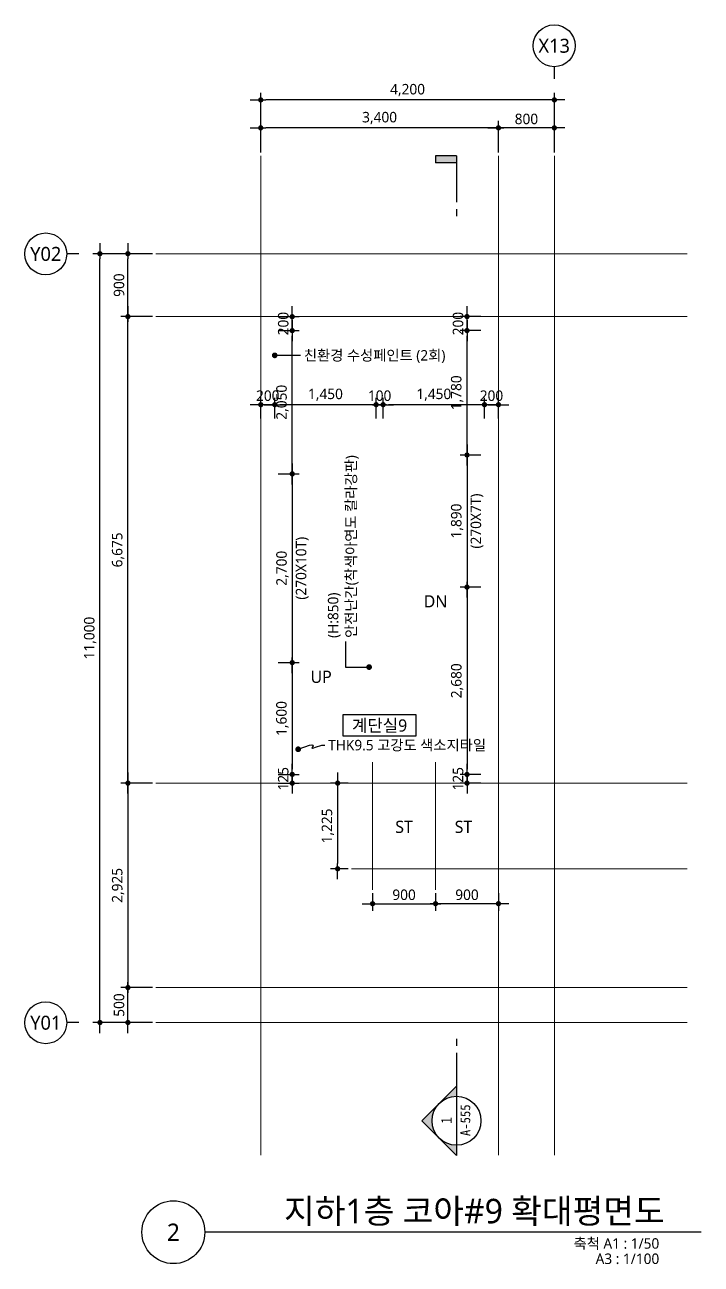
# Model space of a CAD drawing. Header units: millimetres. Extents: x 1467181 to 1850972, y 836037 to 895281.
# Drawn here: x 1739416 to 1749091, y 875511 to 893244 of the extents above; entities that cross this region are included whole.
import ezdxf
from ezdxf.enums import TextEntityAlignment as Align

# ---------------------------------------------------------------- set-up
doc = ezdxf.new("R2010")
doc.units = ezdxf.units.MM
doc.header["$MEASUREMENT"] = 0
doc.linetypes.add('CEN', pattern=[62, 60, -1, 0, -1])
doc.layers.get('0').update_dxf_attribs({"linetype": 'CONTINUOUS'})
for name, color, linetype, lineweight in [('A-AXIS-BUBL', 7, 'CONTINUOUS', 25), ('A-CNTL', 1, 'CEN', 15), ('A-DIMS', 7, 'CONTINUOUS', 25), ('A-MKXS-LEAD', 7, 'CONTINUOUS', 25), ('A-MKXS-MAK1', 3, 'CONTINUOUS', 25), ('A-MKXS-TEXT1', 3, 'CONTINUOUS', 25), ('A-MKXS-TEXT2', 7, 'CONTINUOUS', 25), ('A-MKXX-NAME', 3, 'CONTINUOUS', 25), ('A-MKXX-SYMB', 7, 'CONTINUOUS', 25), ('A-XXXX-SYMB', 7, 'CONTINUOUS', 25), ('A-XXXX-TXT1', 3, 'CONTINUOUS', 25), ('A-XXXX-TXT2', 3, 'CONTINUOUS', 25)]:
    doc.layers.add(name, color=color, linetype=linetype, lineweight=lineweight)
doc.styles.add('HY울릉도L', font='')
doc.styles.add('돋움체', font='')
doc.styles.add('맑은고딕', font='malgun.ttf')
doc.styles.get('HY울릉도L').set_extended_font_data('HYwulM')
doc.styles.get('돋움체').set_extended_font_data('DotumChe')
doc.dimstyles.new('CDIM', dxfattribs={"dimtxt": 3, "dimasz": 1.5, "dimexe": 2, "dimexo": 1, "dimgap": 1, "dimtad": 1, "dimdec": 0, "dimrnd": 0.5, "dimzin": 0, "dimdsep": 32, "dimlunit": 6, "dimtxsty": 'HY울릉도L', "dimblk1": '_CIDOT', "dimblk2": '_CIDOT', "dimsah": 1, "dimcen": 5.5, "dimclrd": 2, "dimclre": 2, "dimclrt": 7, "dimadec": 0, "dimazin": 0, "dimtfac": 1, "dimtdec": 0, "dimtix": 1, "dimtmove": 2, "dimatfit": 1, "dimldrblk": '_CIDOT', "dimfxl": 1, "dimtolj": 1, "dimtzin": 0, "dimlwd": -1, "dimarcsym": 0})

# ---------------------------------------------------------------- blocks, each defined once
blk = doc.blocks.new('_CIDOT')
at = {"color": 0, "linetype": 'ByBlock'}
blk.add_line((2, 0), (-1, 0), dxfattribs=at)
at = {"color": 0, "linetype": 'ByBlock', "const_width": 0.5}
blk.add_lwpolyline([(-0.25, 0, 1), (0.25, 0, 1)], format="xyb", close=True, dxfattribs=at)
blk = doc.blocks.new('*D25')
at = {"layer": 'A-DIMS', "lineweight": -2, "transparency": 16777216}
for p, q in [((-800, 12450), (-800, 12900)), ((0, 12450), (0, 12900))]:
    blk.add_line(p, q, dxfattribs=at)
at = {"layer": 'A-DIMS', "transparency": 16777216}
blk.add_line((-75, 12800), (-725, 12800), dxfattribs=at)
at = {"layer": 'A-DIMS', "transparency": 16777216, "xscale": 75, "yscale": 75, "zscale": 75, "rotation": 180}
blk.add_blockref('_CIDOT', (-800, 12800), dxfattribs=at)
at = {"layer": 'A-DIMS', "transparency": 16777216, "xscale": 75, "yscale": 75, "zscale": 75}
blk.add_blockref('_CIDOT', (0, 12800), dxfattribs=at)
at = {"layer": 'A-DIMS', "color": 3, "transparency": 16777216, "insert": (-400, 12927), "char_height": 150, "attachment_point": 5, "style": '맑은고딕'}
blk.add_mtext('\\A1;800', dxfattribs=at)
blk = doc.blocks.new('*D26')
at = {"layer": 'A-DIMS', "lineweight": -2, "transparency": 16777216}
for p, q in [((-5750, 11000), (-6200, 11000)), ((-5750, 10100), (-6200, 10100))]:
    blk.add_line(p, q, dxfattribs=at)
at = {"layer": 'A-DIMS', "transparency": 16777216}
blk.add_line((-6100, 10175), (-6100, 10925), dxfattribs=at)
at = {"layer": 'A-DIMS', "transparency": 16777216, "xscale": 75, "yscale": 75, "zscale": 75}
for p, rotation in [((-6100, 11000), 90), ((-6100, 10100), 270)]:
    blk.add_blockref('_CIDOT', p, dxfattribs=dict(at, rotation=rotation))
at = {"layer": 'A-DIMS', "color": 3, "transparency": 16777216, "insert": (-6227, 10550), "char_height": 150, "attachment_point": 5, "rotation": 90, "style": '맑은고딕'}
blk.add_mtext('\\A1;900', dxfattribs=at)
blk = doc.blocks.new('*D27')
at = {"layer": 'A-DIMS', "lineweight": -2, "transparency": 16777216}
for p, q in [((-4200, 12450), (-4200, 12900)), ((-800, 12450), (-800, 12900))]:
    blk.add_line(p, q, dxfattribs=at)
at = {"layer": 'A-DIMS', "transparency": 16777216}
blk.add_line((-875, 12800), (-4125, 12800), dxfattribs=at)
at = {"layer": 'A-DIMS', "transparency": 16777216, "xscale": 75, "yscale": 75, "zscale": 75, "rotation": 180}
blk.add_blockref('_CIDOT', (-4200, 12800), dxfattribs=at)
at = {"layer": 'A-DIMS', "transparency": 16777216, "xscale": 75, "yscale": 75, "zscale": 75}
blk.add_blockref('_CIDOT', (-800, 12800), dxfattribs=at)
at = {"layer": 'A-DIMS', "color": 3, "transparency": 16777216, "insert": (-2500, 12940), "char_height": 150, "attachment_point": 5, "style": '맑은고딕'}
blk.add_mtext('\\A1;3,400', dxfattribs=at)
blk = doc.blocks.new('*D28')
at = {"layer": 'A-DIMS', "lineweight": -2, "transparency": 16777216}
for p, q in [((-4200, 12450), (-4200, 13300)), ((0, 12450), (0, 13300))]:
    blk.add_line(p, q, dxfattribs=at)
at = {"layer": 'A-DIMS', "transparency": 16777216}
blk.add_line((-75, 13200), (-4125, 13200), dxfattribs=at)
at = {"layer": 'A-DIMS', "transparency": 16777216, "xscale": 75, "yscale": 75, "zscale": 75, "rotation": 180}
blk.add_blockref('_CIDOT', (-4200, 13200), dxfattribs=at)
at = {"layer": 'A-DIMS', "transparency": 16777216, "xscale": 75, "yscale": 75, "zscale": 75}
blk.add_blockref('_CIDOT', (0, 13200), dxfattribs=at)
at = {"layer": 'A-DIMS', "color": 3, "transparency": 16777216, "insert": (-2100, 13340), "char_height": 150, "attachment_point": 5, "style": '맑은고딕'}
blk.add_mtext('\\A1;4,200', dxfattribs=at)
blk = doc.blocks.new('*D29')
at = {"layer": 'A-DIMS', "lineweight": -2, "transparency": 16777216}
for p, q in [((-5750, 11000), (-6600, 11000)), ((-5750, 0), (-6600, 0))]:
    blk.add_line(p, q, dxfattribs=at)
at = {"layer": 'A-DIMS', "transparency": 16777216}
blk.add_line((-6500, 75), (-6500, 10925), dxfattribs=at)
at = {"layer": 'A-DIMS', "transparency": 16777216, "xscale": 75, "yscale": 75, "zscale": 75}
for p, rotation in [((-6500, 11000), 90), ((-6500, 0), 270)]:
    blk.add_blockref('_CIDOT', p, dxfattribs=dict(at, rotation=rotation))
at = {"layer": 'A-DIMS', "color": 3, "transparency": 16777216, "insert": (-6640, 5500), "char_height": 150, "attachment_point": 5, "rotation": 90, "style": '맑은고딕'}
blk.add_mtext('\\A1;11,000', dxfattribs=at)
blk = doc.blocks.new('*D30')
at = {"layer": 'A-DIMS', "lineweight": -2, "transparency": 16777216}
for p, q in [((-5750, 500), (-6200, 500)), ((-5750, 0), (-6200, 0))]:
    blk.add_line(p, q, dxfattribs=at)
at = {"layer": 'A-DIMS', "transparency": 16777216}
blk.add_line((-6100, 75), (-6100, 425), dxfattribs=at)
at = {"layer": 'A-DIMS', "transparency": 16777216, "xscale": 75, "yscale": 75, "zscale": 75}
for p, rotation in [((-6100, 500), 90), ((-6100, 0), 270)]:
    blk.add_blockref('_CIDOT', p, dxfattribs=dict(at, rotation=rotation))
at = {"layer": 'A-DIMS', "color": 3, "transparency": 16777216, "insert": (-6227, 250), "char_height": 150, "attachment_point": 5, "rotation": 90, "style": '맑은고딕'}
blk.add_mtext('\\A1;500', dxfattribs=at)
blk = doc.blocks.new('*D31')
at = {"layer": 'A-DIMS', "lineweight": -2, "transparency": 16777216}
for p, q in [((-5750, 3425), (-6200, 3425)), ((-5750, 500), (-6200, 500))]:
    blk.add_line(p, q, dxfattribs=at)
at = {"layer": 'A-DIMS', "transparency": 16777216}
blk.add_line((-6100, 3350), (-6100, 575), dxfattribs=at)
at = {"layer": 'A-DIMS', "transparency": 16777216, "xscale": 75, "yscale": 75, "zscale": 75}
for p, rotation in [((-6100, 3425), 90), ((-6100, 500), 270)]:
    blk.add_blockref('_CIDOT', p, dxfattribs=dict(at, rotation=rotation))
at = {"layer": 'A-DIMS', "color": 3, "transparency": 16777216, "insert": (-6240, 1962), "char_height": 150, "attachment_point": 5, "rotation": 90, "style": '맑은고딕'}
blk.add_mtext('\\A1;2,925', dxfattribs=at)
blk = doc.blocks.new('*D32')
at = {"layer": 'A-DIMS', "lineweight": -2, "transparency": 16777216}
for p, q in [((-5750, 10100), (-6200, 10100)), ((-5750, 3425), (-6200, 3425))]:
    blk.add_line(p, q, dxfattribs=at)
at = {"layer": 'A-DIMS', "transparency": 16777216}
blk.add_line((-6100, 3500), (-6100, 10025), dxfattribs=at)
at = {"layer": 'A-DIMS', "transparency": 16777216, "xscale": 75, "yscale": 75, "zscale": 75}
for p, rotation in [((-6100, 10100), 90), ((-6100, 3425), 270)]:
    blk.add_blockref('_CIDOT', p, dxfattribs=dict(at, rotation=rotation))
at = {"layer": 'A-DIMS', "color": 3, "transparency": 16777216, "insert": (-6240, 6762), "char_height": 150, "attachment_point": 5, "rotation": 90, "style": '맑은고딕'}
blk.add_mtext('\\A1;6,675', dxfattribs=at)
blk = doc.blocks.new('*D33')
at = {"layer": 'A-DIMS', "lineweight": -2, "transparency": 16777216}
for p, q in [((-2600, 1850), (-2600, 1600)), ((-1700, 1850), (-1700, 1600))]:
    blk.add_line(p, q, dxfattribs=at)
at = {"layer": 'A-DIMS', "transparency": 16777216}
blk.add_line((-2525, 1700), (-1775, 1700), dxfattribs=at)
at = {"layer": 'A-DIMS', "transparency": 16777216, "xscale": 75, "yscale": 75, "zscale": 75, "rotation": 180}
blk.add_blockref('_CIDOT', (-2600, 1700), dxfattribs=at)
at = {"layer": 'A-DIMS', "transparency": 16777216, "xscale": 75, "yscale": 75, "zscale": 75}
blk.add_blockref('_CIDOT', (-1700, 1700), dxfattribs=at)
at = {"layer": 'A-DIMS', "color": 3, "transparency": 16777216, "insert": (-2150, 1827), "char_height": 150, "attachment_point": 5, "style": '맑은고딕'}
blk.add_mtext('\\A1;900', dxfattribs=at)
blk = doc.blocks.new('*D34')
at = {"layer": 'A-DIMS', "lineweight": -2, "transparency": 16777216}
for p, q in [((-1700, 1850), (-1700, 1600)), ((-800, 1850), (-800, 1600))]:
    blk.add_line(p, q, dxfattribs=at)
at = {"layer": 'A-DIMS', "transparency": 16777216}
blk.add_line((-875, 1700), (-1625, 1700), dxfattribs=at)
at = {"layer": 'A-DIMS', "transparency": 16777216, "xscale": 75, "yscale": 75, "zscale": 75, "rotation": 180}
blk.add_blockref('_CIDOT', (-1700, 1700), dxfattribs=at)
at = {"layer": 'A-DIMS', "transparency": 16777216, "xscale": 75, "yscale": 75, "zscale": 75}
blk.add_blockref('_CIDOT', (-800, 1700), dxfattribs=at)
at = {"layer": 'A-DIMS', "color": 3, "transparency": 16777216, "insert": (-1250, 1827), "char_height": 150, "attachment_point": 5, "style": '맑은고딕'}
blk.add_mtext('\\A1;900', dxfattribs=at)
blk = doc.blocks.new('*D35')
at = {"layer": 'A-DIMS', "lineweight": -2, "transparency": 16777216}
for p, q in [((-2950, 3425), (-3200, 3425)), ((-2950, 2200), (-3200, 2200))]:
    blk.add_line(p, q, dxfattribs=at)
at = {"layer": 'A-DIMS', "transparency": 16777216}
blk.add_line((-3100, 3350), (-3100, 2275), dxfattribs=at)
at = {"layer": 'A-DIMS', "transparency": 16777216, "xscale": 75, "yscale": 75, "zscale": 75}
for p, rotation in [((-3100, 3425), 90), ((-3100, 2200), 270)]:
    blk.add_blockref('_CIDOT', p, dxfattribs=dict(at, rotation=rotation))
at = {"layer": 'A-DIMS', "color": 3, "transparency": 16777216, "insert": (-3240, 2812), "char_height": 150, "attachment_point": 5, "rotation": 90, "style": '맑은고딕'}
blk.add_mtext('\\A1;1,225', dxfattribs=at)
blk = doc.blocks.new('CORE 9- 단면')
at = {"layer": 'A-MKXS-MAK1'}
blk.add_hatch(color=256, dxfattribs=at).paths.add_polyline_path([(22637, 13698), (22637, 13798), (22937, 13798), (22937, 13698)])
h = blk.add_hatch(color=256, dxfattribs=at)
h.paths.add_polyline_path([(22442, -7), (22690, 241, 0.414214), (22690, -254)])
h.paths.add_polyline_path([(22690, 241), (22937, 488), (22937, 343, 0.198912)])
h.paths.add_polyline_path([(22690, -254, 0.198912), (22937, -357), (22937, -502)])
for p, q in [((22637, 13798), (22637, 13698)), ((22937, 13798), (22637, 13798)), ((22937, 13698), (22637, 13698)), ((22937, 13798), (22937, 13135)), ((22937, 13035), (22937, 12935)), ((22937, 1166), (22937, 1066)), ((22937, 966), (22937, -502)), ((22937, 488), (22442, -7)), ((22937, -502), (22442, -7))]:
    blk.add_line(p, q, dxfattribs=at)
blk.add_circle((22937, -7), 350, dxfattribs=at)
at = {"layer": 'A-MKXS-TEXT2', "style": '돋움체'}
for s, height, p in [('A-555', 140, (23065, 0)), ('1', 150, (22793, -2))]:
    blk.add_text(s, height=height, rotation=90, dxfattribs=at).set_placement(p, align=Align.MIDDLE)
blk = doc.blocks.new('*D382')
at = {"layer": 'A-DIMS', "lineweight": -2, "transparency": 16777216}
for p, q in [((1745941, 887089), (1745641, 887089)), ((1745941, 885199), (1745641, 885199))]:
    blk.add_line(p, q, dxfattribs=at)
at = {"layer": 'A-DIMS', "transparency": 16777216}
blk.add_line((1745741, 887014), (1745741, 885274), dxfattribs=at)
at = {"layer": 'A-DIMS', "transparency": 16777216, "xscale": 75, "yscale": 75, "zscale": 75}
for p, rotation in [((1745741, 887089), 90), ((1745741, 885199), 270)]:
    blk.add_blockref('_CIDOT', p, dxfattribs=dict(at, rotation=rotation))
at = {"layer": 'A-DIMS', "color": 3, "transparency": 16777216, "char_height": 150, "attachment_point": 5, "rotation": 90, "style": '맑은고딕'}
for s, insert in [('\\A1;(270X7T)', (1745884, 886144)), ('\\A1;1,890', (1745600, 886144))]:
    blk.add_mtext(s, dxfattribs=dict(at, insert=insert))
blk = doc.blocks.new('*D383')
at = {"layer": 'A-DIMS', "lineweight": -2, "transparency": 16777216}
for p, q in [((1745941, 888869), (1745641, 888869)), ((1745941, 887089), (1745641, 887089))]:
    blk.add_line(p, q, dxfattribs=at)
at = {"layer": 'A-DIMS', "transparency": 16777216}
blk.add_line((1745741, 887164), (1745741, 888794), dxfattribs=at)
at = {"layer": 'A-DIMS', "transparency": 16777216, "xscale": 75, "yscale": 75, "zscale": 75}
for p, rotation in [((1745741, 888869), 90), ((1745741, 887089), 270)]:
    blk.add_blockref('_CIDOT', p, dxfattribs=dict(at, rotation=rotation))
at = {"layer": 'A-DIMS', "color": 3, "transparency": 16777216, "insert": (1745600, 887979), "char_height": 150, "attachment_point": 5, "rotation": 90, "style": '맑은고딕'}
blk.add_mtext('\\A1;1,780', dxfattribs=at)
blk = doc.blocks.new('*D384')
at = {"layer": 'A-DIMS', "lineweight": -2, "transparency": 16777216}
for p, q in [((1745941, 885199), (1745641, 885199)), ((1745941, 882519), (1745641, 882519))]:
    blk.add_line(p, q, dxfattribs=at)
at = {"layer": 'A-DIMS', "transparency": 16777216}
blk.add_line((1745741, 885124), (1745741, 882594), dxfattribs=at)
at = {"layer": 'A-DIMS', "transparency": 16777216, "xscale": 75, "yscale": 75, "zscale": 75}
for p, rotation in [((1745741, 885199), 90), ((1745741, 882519), 270)]:
    blk.add_blockref('_CIDOT', p, dxfattribs=dict(at, rotation=rotation))
at = {"layer": 'A-DIMS', "color": 3, "transparency": 16777216, "insert": (1745601, 883859), "char_height": 150, "attachment_point": 5, "rotation": 90, "style": '맑은고딕'}
blk.add_mtext('\\A1;2,680', dxfattribs=at)
blk = doc.blocks.new('*D385')
at = {"layer": 'A-DIMS', "transparency": 16777216}
for p, q in [((1745741, 882594), (1745741, 882669)), ((1745741, 882519), (1745741, 882394)), ((1745741, 882319), (1745741, 882244))]:
    blk.add_line(p, q, dxfattribs=at)
at = {"layer": 'A-DIMS', "lineweight": -2, "transparency": 16777216}
for p, q in [((1745941, 882519), (1745641, 882519)), ((1745941, 882394), (1745641, 882394))]:
    blk.add_line(p, q, dxfattribs=at)
at = {"layer": 'A-DIMS', "transparency": 16777216, "xscale": 75, "yscale": 75, "zscale": 75}
for p, rotation in [((1745741, 882519), 270), ((1745741, 882394), 90)]:
    blk.add_blockref('_CIDOT', p, dxfattribs=dict(at, rotation=rotation))
at = {"layer": 'A-DIMS', "color": 3, "transparency": 16777216, "insert": (1745613, 882457), "char_height": 150, "attachment_point": 5, "rotation": 90, "style": '맑은고딕'}
blk.add_mtext('\\A1;125', dxfattribs=at)
blk = doc.blocks.new('*D386')
at = {"layer": 'A-DIMS', "transparency": 16777216}
for p, q in [((1745741, 889144), (1745741, 889219)), ((1745741, 888869), (1745741, 889069)), ((1745741, 888794), (1745741, 888719))]:
    blk.add_line(p, q, dxfattribs=at)
at = {"layer": 'A-DIMS', "lineweight": -2, "transparency": 16777216}
for p, q in [((1745941, 889069), (1745641, 889069)), ((1745941, 888869), (1745641, 888869))]:
    blk.add_line(p, q, dxfattribs=at)
at = {"layer": 'A-DIMS', "transparency": 16777216, "xscale": 75, "yscale": 75, "zscale": 75}
for p, rotation in [((1745741, 889069), 270), ((1745741, 888869), 90)]:
    blk.add_blockref('_CIDOT', p, dxfattribs=dict(at, rotation=rotation))
at = {"layer": 'A-DIMS', "color": 3, "transparency": 16777216, "insert": (1745613, 888969), "char_height": 150, "attachment_point": 5, "rotation": 90, "style": '맑은고딕'}
blk.add_mtext('\\A1;200', dxfattribs=at)
blk = doc.blocks.new('*D387')
at = {"layer": 'A-DIMS', "lineweight": -2, "transparency": 16777216}
for p, q in [((1744541, 887609), (1744541, 887909)), ((1745991, 887609), (1745991, 887909))]:
    blk.add_line(p, q, dxfattribs=at)
at = {"layer": 'A-DIMS', "transparency": 16777216}
blk.add_line((1745916, 887809), (1744616, 887809), dxfattribs=at)
at = {"layer": 'A-DIMS', "transparency": 16777216, "xscale": 75, "yscale": 75, "zscale": 75, "rotation": 180}
blk.add_blockref('_CIDOT', (1744541, 887809), dxfattribs=at)
at = {"layer": 'A-DIMS', "transparency": 16777216, "xscale": 75, "yscale": 75, "zscale": 75}
blk.add_blockref('_CIDOT', (1745991, 887809), dxfattribs=at)
at = {"layer": 'A-DIMS', "color": 3, "transparency": 16777216, "insert": (1745266, 887950), "char_height": 150, "attachment_point": 5, "style": '맑은고딕'}
blk.add_mtext('\\A1;1,450', dxfattribs=at)
blk = doc.blocks.new('*D388')
at = {"layer": 'A-DIMS', "lineweight": -2, "transparency": 16777216}
for p, q in [((1745991, 887609), (1745991, 887909)), ((1746191, 887609), (1746191, 887909))]:
    blk.add_line(p, q, dxfattribs=at)
at = {"layer": 'A-DIMS', "transparency": 16777216}
for p, q in [((1745916, 887809), (1745841, 887809)), ((1746191, 887809), (1745991, 887809)), ((1746266, 887809), (1746341, 887809))]:
    blk.add_line(p, q, dxfattribs=at)
at = {"layer": 'A-DIMS', "transparency": 16777216, "xscale": 75, "yscale": 75, "zscale": 75}
blk.add_blockref('_CIDOT', (1745991, 887809), dxfattribs=at)
at = {"layer": 'A-DIMS', "transparency": 16777216, "xscale": 75, "yscale": 75, "zscale": 75, "rotation": 180}
blk.add_blockref('_CIDOT', (1746191, 887809), dxfattribs=at)
at = {"layer": 'A-DIMS', "color": 3, "transparency": 16777216, "insert": (1746091, 887937), "char_height": 150, "attachment_point": 5, "style": '맑은고딕'}
blk.add_mtext('\\A1;200', dxfattribs=at)
blk = doc.blocks.new('*D374')
at = {"layer": 'A-DIMS', "lineweight": -2, "transparency": 16777216}
for p, q in [((1742991, 887609), (1742991, 887909)), ((1744441, 887609), (1744441, 887909))]:
    blk.add_line(p, q, dxfattribs=at)
at = {"layer": 'A-DIMS', "transparency": 16777216}
blk.add_line((1744366, 887809), (1743066, 887809), dxfattribs=at)
at = {"layer": 'A-DIMS', "transparency": 16777216, "xscale": 75, "yscale": 75, "zscale": 75, "rotation": 180}
blk.add_blockref('_CIDOT', (1742991, 887809), dxfattribs=at)
at = {"layer": 'A-DIMS', "transparency": 16777216, "xscale": 75, "yscale": 75, "zscale": 75}
blk.add_blockref('_CIDOT', (1744441, 887809), dxfattribs=at)
at = {"layer": 'A-DIMS', "color": 3, "transparency": 16777216, "insert": (1743716, 887950), "char_height": 150, "attachment_point": 5, "style": '맑은고딕'}
blk.add_mtext('\\A1;1,450', dxfattribs=at)
blk = doc.blocks.new('*D375')
at = {"layer": 'A-DIMS', "lineweight": -2, "transparency": 16777216}
for p, q in [((1744441, 887609), (1744441, 887909)), ((1744541, 887609), (1744541, 887909))]:
    blk.add_line(p, q, dxfattribs=at)
at = {"layer": 'A-DIMS', "transparency": 16777216}
for p, q in [((1744366, 887809), (1744291, 887809)), ((1744541, 887809), (1744441, 887809)), ((1744616, 887809), (1744691, 887809))]:
    blk.add_line(p, q, dxfattribs=at)
at = {"layer": 'A-DIMS', "transparency": 16777216, "xscale": 75, "yscale": 75, "zscale": 75}
blk.add_blockref('_CIDOT', (1744441, 887809), dxfattribs=at)
at = {"layer": 'A-DIMS', "transparency": 16777216, "xscale": 75, "yscale": 75, "zscale": 75, "rotation": 180}
blk.add_blockref('_CIDOT', (1744541, 887809), dxfattribs=at)
at = {"layer": 'A-DIMS', "color": 3, "transparency": 16777216, "insert": (1744491, 887937), "char_height": 150, "attachment_point": 5, "style": '맑은고딕'}
blk.add_mtext('\\A1;100', dxfattribs=at)
blk = doc.blocks.new('*D376')
at = {"layer": 'A-DIMS', "lineweight": -2, "transparency": 16777216}
for p, q in [((1742791, 887609), (1742791, 887909)), ((1742991, 887609), (1742991, 887909))]:
    blk.add_line(p, q, dxfattribs=at)
at = {"layer": 'A-DIMS', "transparency": 16777216}
for p, q in [((1742716, 887809), (1742641, 887809)), ((1742991, 887809), (1742791, 887809)), ((1743066, 887809), (1743141, 887809))]:
    blk.add_line(p, q, dxfattribs=at)
at = {"layer": 'A-DIMS', "transparency": 16777216, "xscale": 75, "yscale": 75, "zscale": 75}
blk.add_blockref('_CIDOT', (1742791, 887809), dxfattribs=at)
at = {"layer": 'A-DIMS', "transparency": 16777216, "xscale": 75, "yscale": 75, "zscale": 75, "rotation": 180}
blk.add_blockref('_CIDOT', (1742991, 887809), dxfattribs=at)
at = {"layer": 'A-DIMS', "color": 3, "transparency": 16777216, "insert": (1742891, 887937), "char_height": 150, "attachment_point": 5, "style": '맑은고딕'}
blk.add_mtext('\\A1;200', dxfattribs=at)
blk = doc.blocks.new('*D377')
at = {"layer": 'A-DIMS', "lineweight": -2, "transparency": 16777216}
for p, q in [((1743041, 886819), (1743341, 886819)), ((1743041, 884119), (1743341, 884119))]:
    blk.add_line(p, q, dxfattribs=at)
at = {"layer": 'A-DIMS', "transparency": 16777216}
blk.add_line((1743241, 886744), (1743241, 884194), dxfattribs=at)
at = {"layer": 'A-DIMS', "transparency": 16777216, "xscale": 75, "yscale": 75, "zscale": 75}
for p, rotation in [((1743241, 886819), 90), ((1743241, 884119), 270)]:
    blk.add_blockref('_CIDOT', p, dxfattribs=dict(at, rotation=rotation))
at = {"layer": 'A-DIMS', "color": 3, "transparency": 16777216, "char_height": 150, "attachment_point": 5, "rotation": 90, "style": '맑은고딕'}
for s, insert in [('\\A1;(270X10T)', (1743384, 885469)), ('\\A1;2,700', (1743101, 885469))]:
    blk.add_mtext(s, dxfattribs=dict(at, insert=insert))
blk = doc.blocks.new('*D378')
at = {"layer": 'A-DIMS', "lineweight": -2, "transparency": 16777216}
for p, q in [((1743041, 888869), (1743341, 888869)), ((1743041, 886819), (1743341, 886819))]:
    blk.add_line(p, q, dxfattribs=at)
at = {"layer": 'A-DIMS', "transparency": 16777216}
blk.add_line((1743241, 886894), (1743241, 888794), dxfattribs=at)
at = {"layer": 'A-DIMS', "transparency": 16777216, "xscale": 75, "yscale": 75, "zscale": 75}
for p, rotation in [((1743241, 888869), 90), ((1743241, 886819), 270)]:
    blk.add_blockref('_CIDOT', p, dxfattribs=dict(at, rotation=rotation))
at = {"layer": 'A-DIMS', "color": 3, "transparency": 16777216, "insert": (1743101, 887844), "char_height": 150, "attachment_point": 5, "rotation": 90, "style": '맑은고딕'}
blk.add_mtext('\\A1;2,050', dxfattribs=at)
blk = doc.blocks.new('*D379')
at = {"layer": 'A-DIMS', "lineweight": -2, "transparency": 16777216}
for p, q in [((1743041, 884119), (1743341, 884119)), ((1743041, 882519), (1743341, 882519))]:
    blk.add_line(p, q, dxfattribs=at)
at = {"layer": 'A-DIMS', "transparency": 16777216}
blk.add_line((1743241, 884044), (1743241, 882594), dxfattribs=at)
at = {"layer": 'A-DIMS', "transparency": 16777216, "xscale": 75, "yscale": 75, "zscale": 75}
for p, rotation in [((1743241, 884119), 90), ((1743241, 882519), 270)]:
    blk.add_blockref('_CIDOT', p, dxfattribs=dict(at, rotation=rotation))
at = {"layer": 'A-DIMS', "color": 3, "transparency": 16777216, "insert": (1743100, 883319), "char_height": 150, "attachment_point": 5, "rotation": 90, "style": '맑은고딕'}
blk.add_mtext('\\A1;1,600', dxfattribs=at)
blk = doc.blocks.new('*D380')
at = {"layer": 'A-DIMS', "transparency": 16777216}
for p, q in [((1743241, 882594), (1743241, 882669)), ((1743241, 882519), (1743241, 882394)), ((1743241, 882319), (1743241, 882244))]:
    blk.add_line(p, q, dxfattribs=at)
at = {"layer": 'A-DIMS', "lineweight": -2, "transparency": 16777216}
for p, q in [((1743041, 882519), (1743341, 882519)), ((1743041, 882394), (1743341, 882394))]:
    blk.add_line(p, q, dxfattribs=at)
at = {"layer": 'A-DIMS', "transparency": 16777216, "xscale": 75, "yscale": 75, "zscale": 75}
for p, rotation in [((1743241, 882519), 270), ((1743241, 882394), 90)]:
    blk.add_blockref('_CIDOT', p, dxfattribs=dict(at, rotation=rotation))
at = {"layer": 'A-DIMS', "color": 3, "transparency": 16777216, "insert": (1743113, 882457), "char_height": 150, "attachment_point": 5, "rotation": 90, "style": '맑은고딕'}
blk.add_mtext('\\A1;125', dxfattribs=at)
blk = doc.blocks.new('*D381')
at = {"layer": 'A-DIMS', "transparency": 16777216}
for p, q in [((1743241, 889144), (1743241, 889219)), ((1743241, 888869), (1743241, 889069)), ((1743241, 888794), (1743241, 888719))]:
    blk.add_line(p, q, dxfattribs=at)
at = {"layer": 'A-DIMS', "lineweight": -2, "transparency": 16777216}
for p, q in [((1743041, 889069), (1743341, 889069)), ((1743041, 888869), (1743341, 888869))]:
    blk.add_line(p, q, dxfattribs=at)
at = {"layer": 'A-DIMS', "transparency": 16777216, "xscale": 75, "yscale": 75, "zscale": 75}
for p, rotation in [((1743241, 889069), 270), ((1743241, 888869), 90)]:
    blk.add_blockref('_CIDOT', p, dxfattribs=dict(at, rotation=rotation))
at = {"layer": 'A-DIMS', "color": 3, "transparency": 16777216, "insert": (1743113, 888969), "char_height": 150, "attachment_point": 5, "rotation": 90, "style": '맑은고딕'}
blk.add_mtext('\\A1;200', dxfattribs=at)
blk = doc.blocks.new('CORE9_GRID')
at = {"layer": 'A-AXIS-BUBL', "ltscale": 0.2}
for p, q in [((0, 13500), (0, 13675)), ((-6800, 11000), (-6975, 11000)), ((-6800, 0), (-6975, 0))]:
    blk.add_line(p, q, dxfattribs=at)
for centre in [(-2.9, 13975), (-7275, 10997.1), (-7275, -2.9)]:
    blk.add_circle(centre, 300, dxfattribs=at)
at = {"layer": 'A-CNTL'}
for p, q in [((-4200, -1900), (-4200, 12400)), ((-800, -1900), (-800, 12400)), ((0, -1900), (0, 12400)), ((-5700, 11000), (1900, 11000)), ((-5700, 10100), (1900, 10100)), ((-2600, 1900), (-2600, 3725)), ((-1700, 1900), (-1700, 3725)), ((-5700, 3425), (1900, 3425)), ((1900, 2200), (-2900, 2200)), ((-5700, 500), (1900, 500)), ((-5700, 0), (1900, 0))]:
    blk.add_line(p, q, dxfattribs=at)
at = {"layer": 'A-XXXX-TXT2', "ltscale": 0.2, "style": '맑은고딕'}
for s, p in [('X13', (-2.9, 13975)), ('Y02', (-7275, 10997.1)), ('Y01', (-7275, -2.9))]:
    blk.add_text(s, height=200, dxfattribs=at).set_placement(p, align=Align.MIDDLE)
at = {"layer": 'A-DIMS'}
for base, p1, p2, angle, picture, middle in [((-4200, 13200), (0, 12400), (-4200, 12400), 180, '*D28', (-2100, 13340.1)), ((-4200, 12800), (-800, 12400), (-4200, 12400), 180, '*D27', (-2500, 12940.1)), ((-800, 12800), (0, 12400), (-800, 12400), 180, '*D25', (-400, 12927.5)), ((-6500, 11000), (-5700, 0), (-5700, 11000), 270, '*D29', (-6640.5, 5500)), ((-6100, 11000), (-5700, 10100), (-5700, 11000), 270, '*D26', (-6227.5, 10550)), ((-6100, 10100), (-5700, 3425), (-5700, 10100), 270, '*D32', (-6240.1, 6762.5)), ((-6100, 500), (-5700, 3425), (-5700, 500), 90, '*D31', (-6240.1, 1962.5)), ((-3100, 2200), (-2900, 3425), (-2900, 2200), 90, '*D35', (-3240.5, 2812.5)), ((-1700, 1700), (-2600, 1900), (-1700, 1900), 180, '*D33', (-2150, 1827.5)), ((-1700, 1700), (-800, 1900), (-1700, 1900), 0, '*D34', (-1250, 1827.5)), ((-6100, 500), (-5700, 0), (-5700, 500), 270, '*D30', (-6227.5, 250))]:
    dim = blk.add_linear_dim(base=base, p1=p1, p2=p2, angle=angle, dimstyle='CDIM', override={"dimscale": 50, "dimtxsty": '맑은고딕', "dimclrd": 256, "dimclre": 256, "dimclrt": 3}, dxfattribs=at)
    dim.commit()
    dim.dimension.update_dxf_attribs({"geometry": picture, "text_midpoint": middle})

msp = doc.modelspace()

# ---------------------------------------------------------------- linework, layer by layer
at = {"layer": 'A-MKXS-LEAD', "const_width": 40}
for points in [[(1742969.9, 888516.9, 1), (1743011.3, 888512.7, 1)], [(1744338.7, 884033.6, 1), (1744342.8, 884075.1, 1)], [(1743304.9, 882881.4, 1), (1743346.3, 882877.2, 1)]]:
    msp.add_lwpolyline(points, format="xyb", close=True, dxfattribs=at)
at = {"layer": 'A-MKXS-LEAD'}
for points in [[(1743357.6, 888514.8), (1742990.6, 888514.8), (1742990.6, 888514.8)], [(1744001.5, 884421.4), (1744001.4, 884054.4), (1744340.8, 884054.4)], [(1743324.8, 882879), (1743422.5, 882915.8), (1743486.2, 882935.7), (1743522.4, 882942.2), (1743537.8, 882938.7), (1743539, 882928.8), (1743532.5, 882916), (1743525, 882903.8), (1743523, 882895.7), (1743531.7, 882894.4), (1743549.8, 882898.8), (1743574.7, 882907), (1743603.6, 882917.1), (1743633.8, 882927.2), (1743662.6, 882935.4), (1743687.3, 882939.7), (1743705.1, 882938.3)]]:
    msp.add_lwpolyline(points, dxfattribs=at)
at = {"layer": 'A-MKXX-SYMB'}
msp.add_lwpolyline([(1745015.7, 883369.4), (1743965.7, 883369.4), (1743965.7, 883069.4), (1745015.7, 883069.4)], close=True, dxfattribs=at)
at = {"layer": 'A-XXXX-SYMB'}
msp.add_line((1749090.7, 875969.4), (1741990.7, 875969.4), dxfattribs=at)
msp.add_circle((1741540.7, 875969.4), 450, dxfattribs=at)

# ---------------------------------------------------------------- block references
at = {"layer": 'A-DIMS'}
for name, p in [('CORE9_GRID', (1746990.7, 878969.4)), ('CORE 9- 단면', (1722653.4, 877571))]:
    msp.add_blockref(name, p, dxfattribs=at)

# ---------------------------------------------------------------- texts
at = {"layer": 'A-MKXS-TEXT1', "style": '맑은고딕'}
for s, p in [('친환경 수성페인트 (2회)', (1743407.6, 888514.8)), ('THK9.5 고강도 색소지타일', (1743755.1, 882938.3))]:
    msp.add_text(s, height=150, dxfattribs=at).set_placement(p, align=Align.MIDDLE_LEFT)
for s, p in [('안전난간(착색아연도 칼라강판)', (1744080.9, 884471.4)), ('(H:850)', (1743825.8, 884471.4))]:
    msp.add_text(s, height=150, rotation=89.99563, dxfattribs=at).set_placement(p, align=Align.MIDDLE_LEFT)
at = {"layer": 'A-MKXX-NAME', "style": '맑은고딕'}
for s, p in [('DN', (1745290.7, 884995.6)), ('UP', (1743654.9, 883915.6)), ('계단실9', (1744490.7, 883219.4)), ('ST', (1744840.7, 881769.4)), ('ST', (1745690.7, 881769.4))]:
    msp.add_text(s, height=175, dxfattribs=at).set_placement(p, align=Align.MIDDLE_CENTER)
at = {"layer": 'A-XXXX-TXT1', "style": '맑은고딕'}
msp.add_text('지하1층 코아#9 확대평면도', height=350, dxfattribs=at).set_placement((1748568.7, 875992), align=Align.BOTTOM_RIGHT)
msp.add_text('2', height=250, dxfattribs=at).set_placement((1741540.7, 875969.4), align=Align.MIDDLE)
for s, p in [('축척 A1 : 1/50', (1748490.9, 875883.2)), ('A3 : 1/100', (1748490.9, 875664.3))]:
    msp.add_text(s, height=150, dxfattribs=at).set_placement(p, align=Align.TOP_RIGHT)

# ---------------------------------------------------------------- dimensions: what is measured, and where the dimension line sits
at = {"layer": 'A-DIMS'}
for base, p1, p2, picture, middle in [((1743240.7, 889069.4), (1742990.7, 888869.4), (1742990.7, 889069.4), '*D381', (1743113.2, 888969.4)), ((1745740.7, 889069.4), (1745990.7, 888869.4), (1745990.7, 889069.4), '*D386', (1745613.2, 888969.4)), ((1743240.8, 888869.4), (1742990.8, 886819.4), (1742990.7, 888869.4), '*D378', (1743100.7, 887844.4)), ((1745740.7, 888869.4), (1745990.7, 887089.4), (1745990.7, 888869.4), '*D383', (1745600.2, 887979.4))]:
    dim = msp.add_linear_dim(base=base, p1=p1, p2=p2, angle=90, dimstyle='CDIM', override={"dimscale": 50, "dimtxsty": '맑은고딕', "dimclrd": 256, "dimclre": 256, "dimclrt": 3}, dxfattribs=at)
    dim.commit()
    dim.dimension.update_dxf_attribs({"geometry": picture, "text_midpoint": middle})
for base, p1, p2, picture, middle in [((1742790.7, 887809.4), (1742990.7, 887559.4), (1742790.7, 887559.4), '*D376', (1742890.7, 887936.9)), ((1742990.7, 887809.4), (1744440.7, 887559.4), (1742990.7, 887559.4), '*D374', (1743715.7, 887949.8)), ((1744440.7, 887809.4), (1744540.7, 887559.4), (1744440.7, 887559.4), '*D375', (1744490.7, 887937.3)), ((1744540.7, 887809.4), (1745990.7, 887559.4), (1744540.7, 887559.4), '*D387', (1745265.7, 887949.8)), ((1745990.7, 887809.4), (1746190.7, 887559.4), (1745990.7, 887559.4), '*D388', (1746090.7, 887936.9))]:
    dim = msp.add_linear_dim(base=base, p1=p1, p2=p2, dimstyle='CDIM', override={"dimscale": 50, "dimtxsty": '맑은고딕', "dimclrd": 256, "dimclre": 256, "dimclrt": 3}, dxfattribs=at)
    dim.commit()
    dim.dimension.update_dxf_attribs({"geometry": picture, "text_midpoint": middle})
for base, p1, p2, text, picture, middle in [((1745740.7, 885199.4), (1745990.7, 887089.4), (1745990.7, 885199.4), '<>\\X(270X7T)', '*D382', (1745740.7, 886144.4)), ((1743240.8, 884119.4), (1742990.8, 886819.4), (1742990.7, 884119.4), '<>\\X(270X10T)', '*D377', (1743240.8, 885469.4)), ((1745740.7, 882519.4), (1745990.7, 885199.4), (1745990.7, 882519.4), '<>\\X', '*D384', (1745740.7, 883859.4)), ((1743240.8, 882519.4), (1742990.7, 884119.4), (1742990.7, 882519.4), '<>\\X', '*D379', (1743240.8, 883319.4)), ((1743240.7, 882394.4), (1742990.7, 882519.4), (1742990.7, 882394.4), '<>\\X', '*D380', (1743240.7, 882456.9)), ((1745740.7, 882394.4), (1745990.7, 882519.4), (1745990.7, 882394.4), '<>\\X', '*D385', (1745740.7, 882456.9))]:
    dim = msp.add_linear_dim(base=base, p1=p1, p2=p2, angle=90, text=text, dimstyle='CDIM', override={"dimscale": 50, "dimtxsty": '맑은고딕', "dimclrd": 256, "dimclre": 256, "dimclrt": 3}, dxfattribs=at)
    dim.commit()
    dim.dimension.update_dxf_attribs({"geometry": picture, "text_midpoint": middle})

doc.saveas('drawing.dxf')
